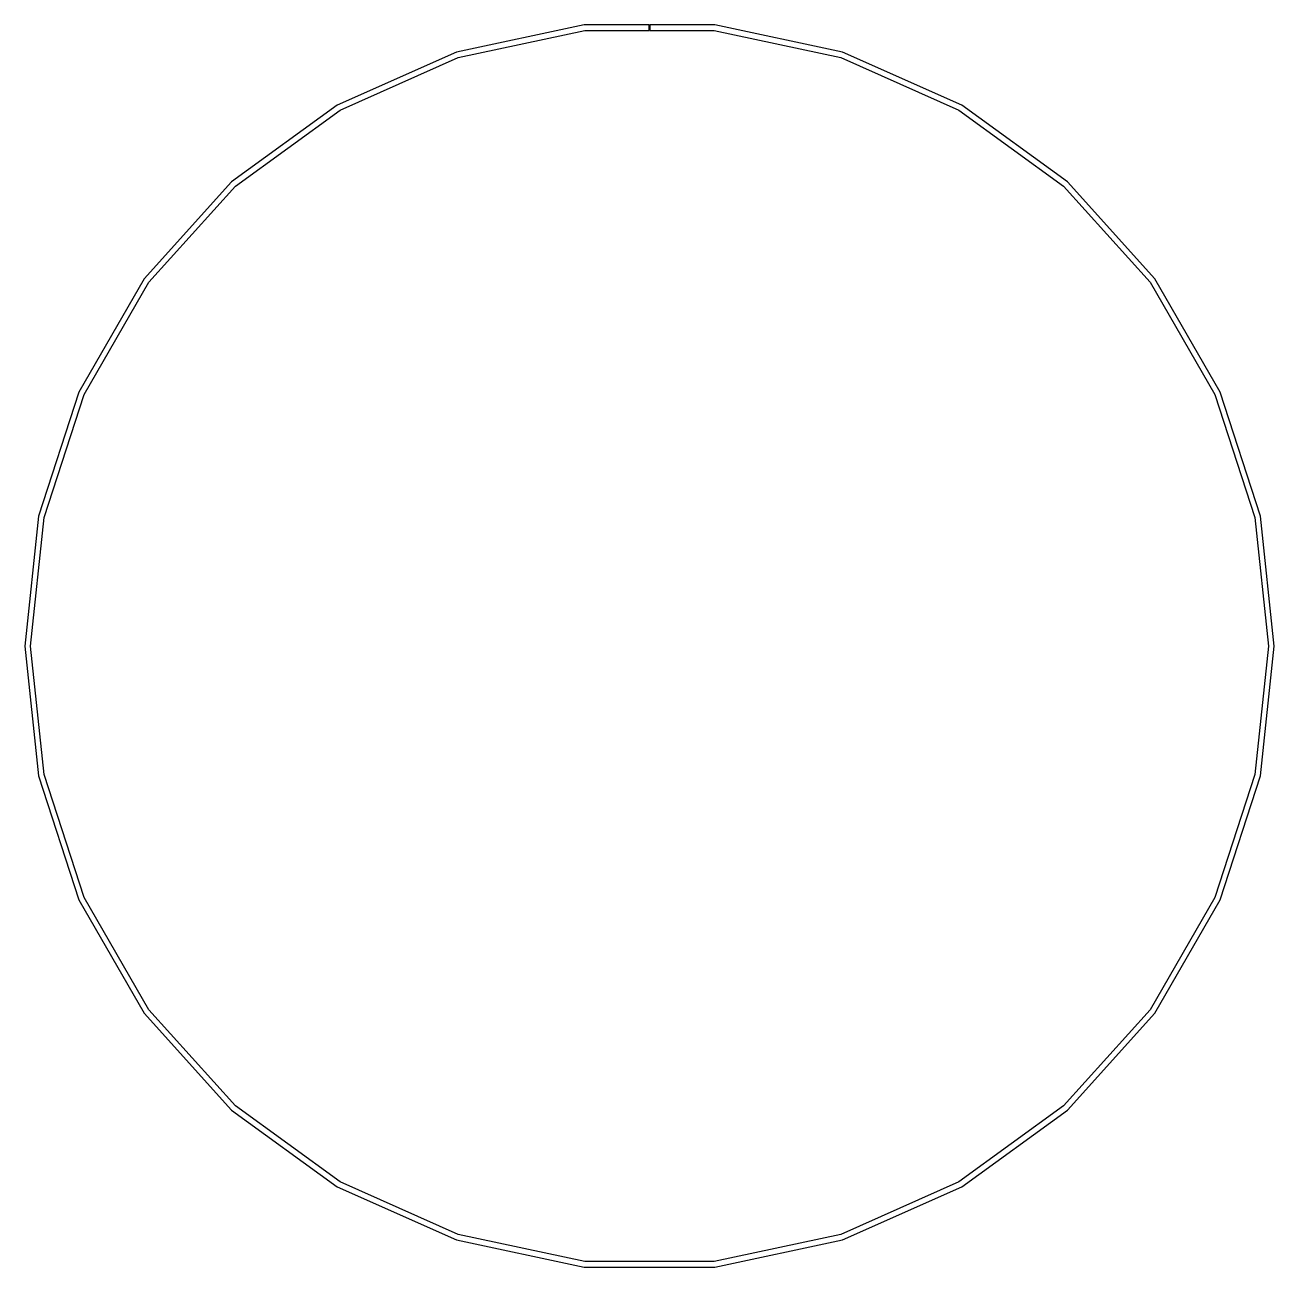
# Model space of a CAD drawing. Header units: metres. Extents: x -110 to 110, y -109 to 109.
import ezdxf

# ---------------------------------------------------------------- set-up
doc = ezdxf.new("R2010")
doc.units = ezdxf.units.M

msp = doc.modelspace()

# ---------------------------------------------------------------- linework, layer by layer
for p, q in [((-11.5, 109.4), (-33.99, 104.62)), ((-33.68, 103.67), (-11.39, 108.4)), ((-0.05, 109.4), (-11.5, 109.4)), ((-11.39, 108.4), (-0.05, 108.4)), ((-0.05, 108.4), (-0.05, 109.4)), ((11.5, 109.4), (0.05, 109.4)), ((0.05, 109.4), (0.05, 108.4)), ((0.05, 108.4), (11.39, 108.4)), ((11.39, 108.4), (33.68, 103.67)), ((33.99, 104.62), (11.5, 109.4)), ((-33.99, 104.62), (-55, 95.26)), ((-54.5, 94.4), (-33.68, 103.67)), ((33.68, 103.67), (54.5, 94.4)), ((55, 95.26), (33.99, 104.62)), ((-55, 95.26), (-73.6, 81.75)), ((73.6, 81.75), (55, 95.26)), ((-72.94, 81), (-54.5, 94.4)), ((54.5, 94.4), (72.94, 81)), ((-73.6, 81.75), (-88.99, 64.66)), ((88.99, 64.66), (73.6, 81.75)), ((-88.18, 64.07), (-72.94, 81)), ((72.94, 81), (88.18, 64.07)), ((-88.99, 64.66), (-100.49, 44.74)), ((-99.58, 44.33), (-88.18, 64.07)), ((88.18, 64.07), (99.58, 44.33)), ((100.49, 44.74), (88.99, 64.66)), ((-100.49, 44.74), (-107.6, 22.87)), ((-106.62, 22.66), (-99.58, 44.33)), ((99.58, 44.33), (106.62, 22.66)), ((107.6, 22.87), (100.49, 44.74)), ((-107.6, 22.87), (-110, 0)), ((-109, 0), (-106.62, 22.66)), ((106.62, 22.66), (109, 0)), ((110, 0), (107.6, 22.87)), ((-110, 0), (-107.6, -22.87)), ((-106.62, -22.66), (-109, 0)), ((109, 0), (106.62, -22.66)), ((107.6, -22.87), (110, 0)), ((-107.6, -22.87), (-100.49, -44.74)), ((-99.58, -44.33), (-106.62, -22.66)), ((106.62, -22.66), (99.58, -44.33)), ((100.49, -44.74), (107.6, -22.87)), ((-100.49, -44.74), (-88.99, -64.66)), ((-88.18, -64.07), (-99.58, -44.33)), ((99.58, -44.33), (88.18, -64.07)), ((88.99, -64.66), (100.49, -44.74)), ((-88.99, -64.66), (-73.6, -81.75)), ((-72.94, -81), (-88.18, -64.07)), ((88.18, -64.07), (72.94, -81)), ((73.6, -81.75), (88.99, -64.66)), ((-54.5, -94.4), (-72.94, -81)), ((72.94, -81), (54.5, -94.4)), ((-73.6, -81.75), (-55, -95.26)), ((55, -95.26), (73.6, -81.75)), ((-33.68, -103.67), (-54.5, -94.4)), ((54.5, -94.4), (33.68, -103.67)), ((-55, -95.26), (-33.99, -104.62)), ((33.99, -104.62), (55, -95.26)), ((-33.99, -104.62), (-11.5, -109.4)), ((-11.39, -108.4), (-33.68, -103.67)), ((33.68, -103.67), (11.39, -108.4)), ((11.5, -109.4), (33.99, -104.62)), ((-11.5, -109.4), (11.5, -109.4)), ((11.39, -108.4), (-11.39, -108.4))]:
    msp.add_line(p, q)

doc.saveas('drawing.dxf')
